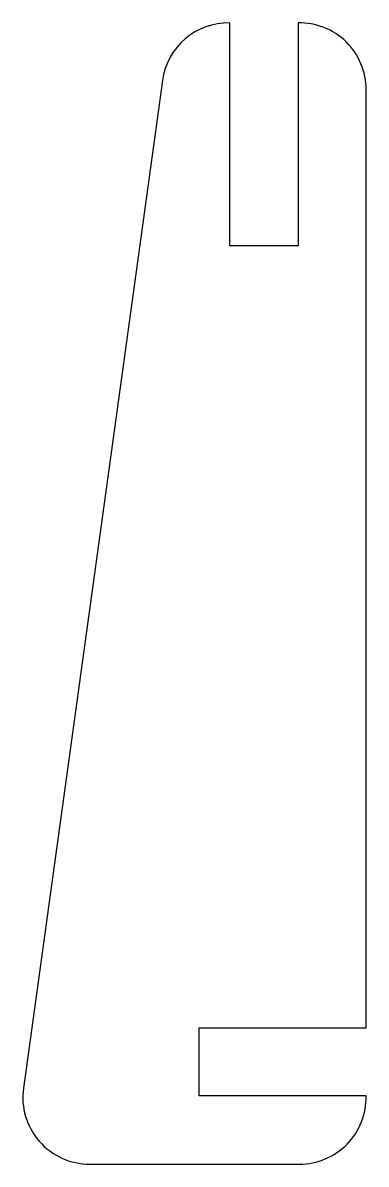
# Model space of a CAD drawing. Header units: millimetres. Extents: x 182.1 to 197.5, y -6.2 to 45.
import ezdxf

# ---------------------------------------------------------------- set-up
doc = ezdxf.new("R2010")
doc.units = ezdxf.units.MM
doc.layers.get('0').update_dxf_attribs({"linetype": 'CONTINUOUS'})

msp = doc.modelspace()

# ---------------------------------------------------------------- linework, layer by layer
msp.add_lwpolyline([(191.385, 35), (191.385, 44.999, 0.380304), (188.353, 42.41), (182.118, -2.765, 0.454978), (185.09, -6.175), (194.5, -6.175, 0.420084), (197.499, -3.115), (190, -3.115), (190, -0.06), (197.5, -0.06), (197.5, 42, 0.420084), (194.44, 44.999), (194.44, 35)], format="xyb", close=True)

doc.saveas('drawing.dxf')
